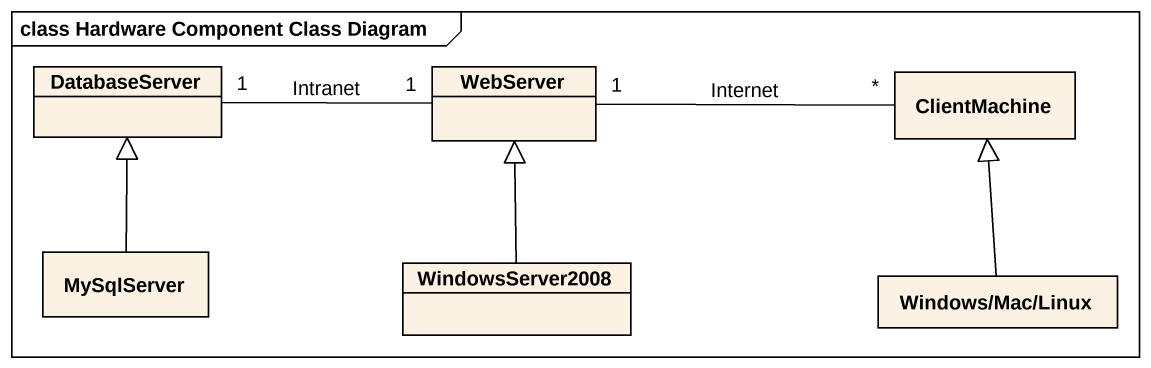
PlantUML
@startuml
mainframe class Hardware Component Class Diagram
hide circle
hide empty members
class DatabaseServer
class WebServer
class ClientMachine
class MySqlServer
class WindowsServer2008
class "Windows/Mac/Linux" as Windows_Mac_Linux
DatabaseServer "1" -right- "1" WebServer : Intranet
WebServer "1" -right- "*" ClientMachine : Internet
MySqlServer -up-|> DatabaseServer
WindowsServer2008 -up-|> WebServer
Windows_Mac_Linux -up-|> ClientMachine
@enduml
